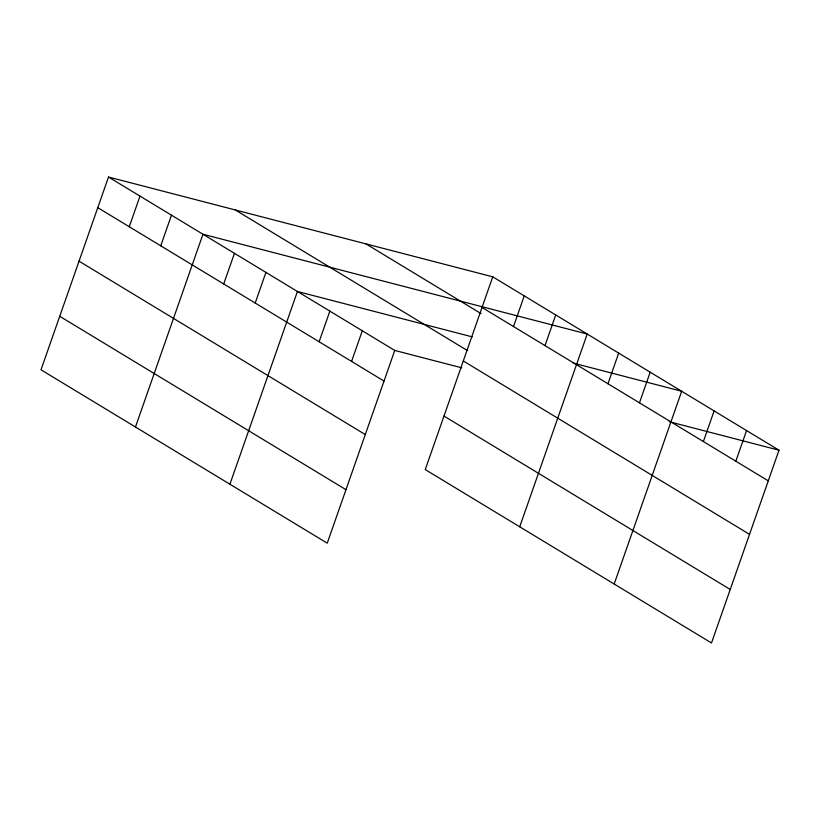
<?xml version="1.0" encoding="UTF-8"?>
<svg xmlns="http://www.w3.org/2000/svg" width="820" height="820" viewBox="0 0 820 820"><rect width="100%" height="100%" fill="white"/><g stroke="black" fill="none" stroke-linecap="round" stroke-linejoin="round"><path stroke-width="1.23" d="M108.506 177.028L41 369.789L327.241 543.178L394.748 350.427L108.506 177.028L492.758 276.822L779 450.211L711.493 642.972L425.252 469.573L492.758 276.822M129.263 226.75L139.994 196.103M160.74 245.815L171.472 215.178M135.464 427.015L202.96 234.253L587.222 334.037L519.716 526.799M223.716 283.966L234.448 253.329M255.204 303.041L265.936 272.394M229.918 484.23L297.424 291.469L472.299 336.887M319.134 341.766L329.865 311.118M351.575 361.415L362.307 330.767M513.515 326.534L524.246 295.887M545.003 345.609L555.734 314.962M607.979 383.75L618.7 353.112M639.457 402.825L650.188 372.188M614.18 584.014L681.676 391.253L573.159 363.075M703.386 441.549L714.117 410.902M735.827 461.199L746.559 430.561M394.748 350.427L461.803 367.842M669.264 421.716L779 450.211M482.027 307.459L768.268 480.848M365.956 243.888L481.043 313.599M235.309 209.961L467.482 350.601M463.29 360.954L749.531 534.353M443.989 416.078L730.23 589.467M97.775 207.675L384.016 381.064M79.038 261.17L365.279 434.559M59.737 316.294L345.978 489.683"/></g></svg>
